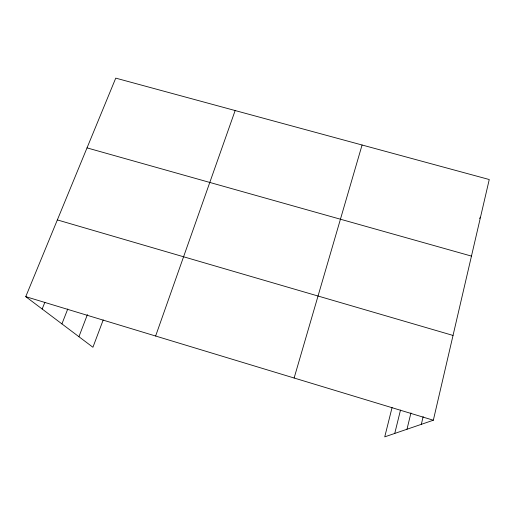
<?xml version="1.0" encoding="UTF-8"?>
<svg xmlns="http://www.w3.org/2000/svg" width="515" height="515" viewBox="0 0 515 515"><rect width="100%" height="100%" fill="white"/><g stroke="black" fill="none" stroke-linecap="round" stroke-linejoin="round"><path stroke-width="0.77" d="M392.082 407.468L384.737 436.868L433.34 420.221L489.25 179.529L115.746 78.132L25.75 296.653L92.925 347.258L103.206 319.944M421.328 424.334L423.156 416.616M406.992 429.24L410.944 412.914M394.748 433.437L400.496 410.082M294.123 378.016L362.077 145.011M155.627 336.025L235.149 110.551M78.924 336.713L87.408 314.594M61.916 323.896L67.774 308.981M42.166 309.019L44.869 302.305M479.484 218.431L480.501 217.195M87.022 147.882L471.463 256.103M57.352 219.918L453.033 335.439M25.75 296.653L433.34 420.221"/></g></svg>
